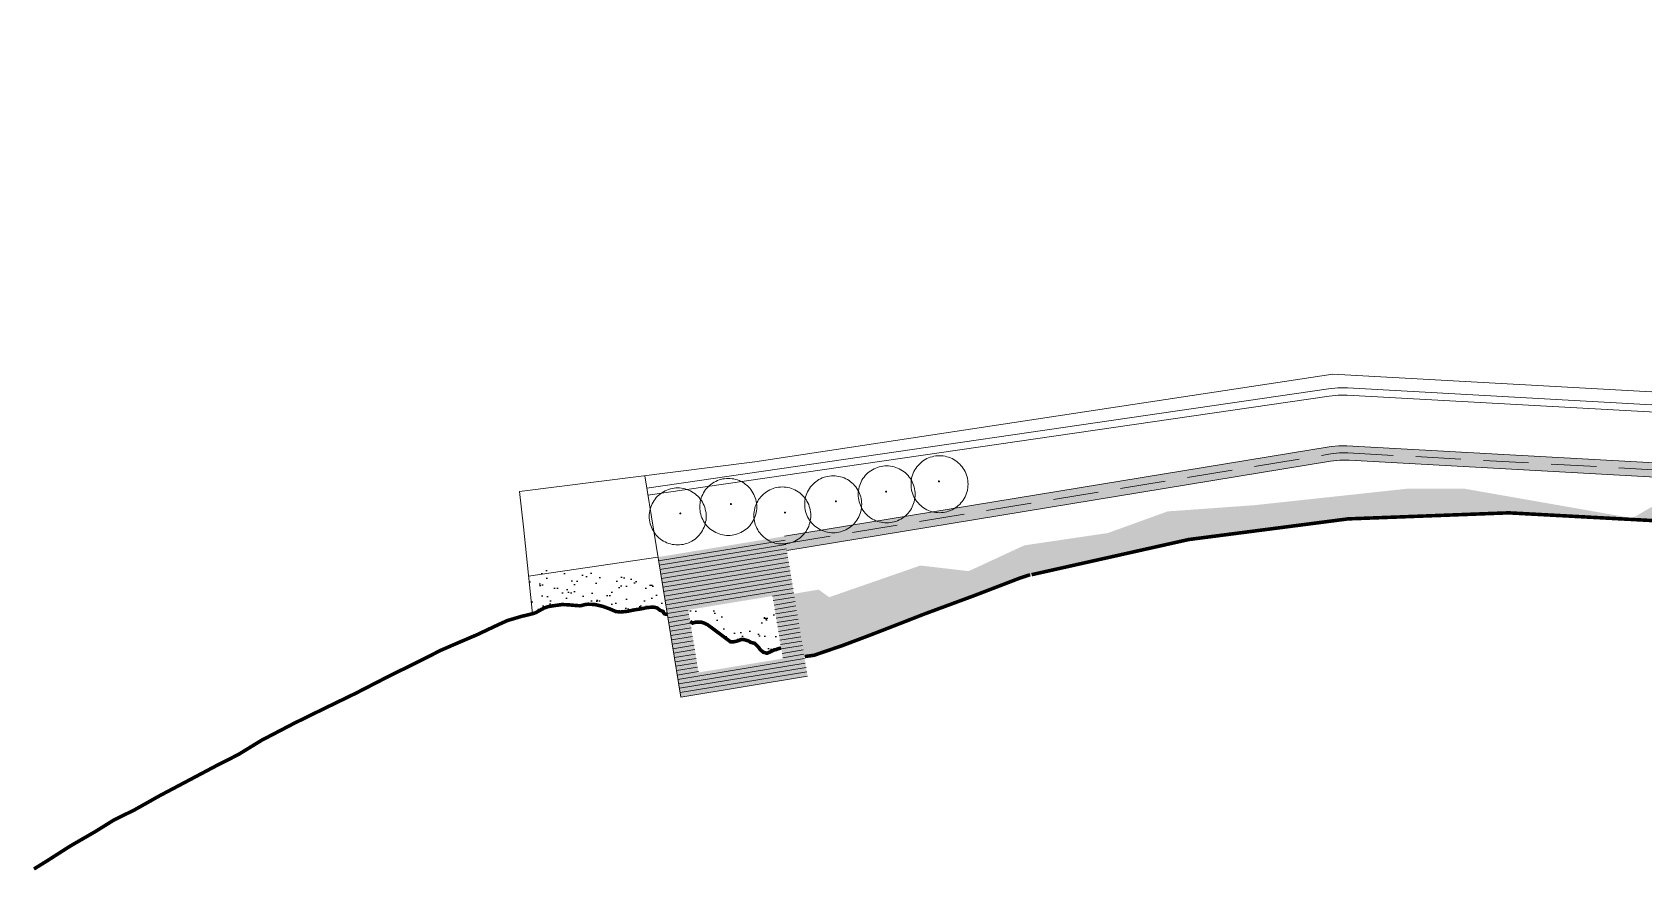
# Model space of a CAD drawing. Header units: inches. Extents: x 501854 to 503583, y 4345579 to 4347155.
# Drawn here: x 501854.1 to 502080.3, y 4346360.5 to 4346478.2 of the extents above; entities that cross this region are included whole.
import ezdxf

# ---------------------------------------------------------------- set-up
doc = ezdxf.new("R2010")
doc.units = ezdxf.units.IN
doc.header["$MEASUREMENT"] = 0
doc.linetypes.add('HIDDEN', pattern=[9.525, 6.35, -3.175])
for name, color, linetype, lineweight in [('cp_alberi_linea', 252, 'Continuous', 9), ('cp_canne_tratteggio', 16, 'Continuous', 0), ('cp_limite laguna_linea', 124, 'Continuous', 13), ('cp_piattaforme_tratteggio', 16, 'Continuous', 0), ('cp_profilo passerella_linea', 14, 'Continuous', 13), ('cp_recinzioni leggere_linea', 132, 'Continuous', 9), ('cp_retino nav', 124, 'Continuous', 13), ('cp_simboli_linea', 21, 'Continuous', 5), ('cp_vegetazione_linee', 34, 'Continuous', 5)]:
    doc.layers.add(name, color=color, linetype=linetype, lineweight=lineweight)
doc.layers.add('cp_retino_passerella', color=12, linetype='Continuous')
pattern_1 = [(64.2604, (502743.642, 4346446.89), (-1.385729, 2.538138), [0, -2.28, 0, -2.55, 0, -2.4375]), (34.2604, (502743.642, 4346446.89), (0.464291, 4.97512), [0, -1.23, 0, -2.055, 0, -0.7875]), (354.2604, (502741.9946, 4346446.0592), (4.167091, 2.1108425), [0, -0.75, 0, -2.7, 0, -3.525]), (344.2604, (502741.9946, 4346446.059), (3.433469, 3.205822), [0, -0.375, 0, -1.77, 0, -2.025])]

msp = doc.modelspace()

# ---------------------------------------------------------------- hatches: boundary and pattern name
at = {"layer": 'cp_canne_tratteggio', "lineweight": 25}
h = msp.add_hatch(dxfattribs=at)
h.set_pattern_fill('AR-SAND', color=256, scale=1.5, angle=25)
h.set_pattern_definition(pattern_1)
h.paths.add_polyline_path([(501986.28, 4346399.1), (501992.93, 4346401.66, -0.087858), (502078.71, 4346410), (502055.18, 4346414.13), (502047.07, 4346414.13), (502025.65, 4346411.82), (502013.49, 4346410.95), (502005.1, 4346407.91), (501993.38, 4346406.18), (501985.56, 4346402.56), (501978.79, 4346403.35), (501975.8, 4346402.31), (501965.99, 4346398.9), (501964.51, 4346399.97), (501961.04, 4346399.38), (501962.48, 4346390.56), (501963.84, 4346390.74), (501967.87, 4346392.12), (501971.25, 4346393.39), (501974.53, 4346394.66), (501979.4, 4346396.56)])
h.paths.add_polyline_path([(502122.32, 4346406.6), (502113.82, 4346407.33), (502102.83, 4346410.69), (502094.78, 4346410.25), (502093.48, 4346408.39, -0.035951), (502128.19, 4346400.98, 0.258775), (502196.16, 4346400.78, -0.063887), (502290.86, 4346433.9), (502290.86, 4346435.08), (502280.76, 4346435.57), (502257.54, 4346429.25), (502239.7, 4346421.9), (502222.61, 4346417.47), (502208.55, 4346409.05), (502193.63, 4346406.07), (502190.35, 4346403.68), (502187.36, 4346401), (502176.02, 4346397.13), (502167.37, 4346396.68), (502159.46, 4346394.89), (502138.87, 4346399.28), (502134.92, 4346402.79)])
h.paths.add_polyline_path([(502082.18, 4346412.01), (502078.71, 4346410, -0.015034), (502093.48, 4346408.39)])
h.paths.add_polyline_path([(502353.44, 4346437.8), (502354.24, 4346437.9), (502354.96, 4346438.07), (502355.55, 4346438.3), (502356.56, 4346438.72), (502358.09, 4346439.32), (502361.45, 4346440.82), (502363.48, 4346441.01), (502364.46, 4346441.12), (502365.37, 4346441.35), (502367.42, 4346442.09), (502371.1, 4346442.11), (502371.63, 4346442.18), (502372.49, 4346442.44), (502374.3, 4346443.29), (502376.26, 4346443.76), (502378.31, 4346444.09), (502380.58, 4346444.45), (502380.67, 4346444.47), (502380.76, 4346444.5), (502383.67, 4346445.52), (502386.4, 4346446.7), (502394.49, 4346449.87), (502399.1, 4346451.62), (502406.16, 4346454.08), (502409.81, 4346455.27), (502413.54, 4346456.46), (502419.21, 4346458.22), (502423.49, 4346459.32), (502428.52, 4346459.42), (502430.84, 4346458.9), (502430.91, 4346458.89), (502430.99, 4346458.88), (502431.07, 4346458.88), (502431.15, 4346458.88), (502433.06, 4346459.07), (502434.57, 4346459.23), (502436.71, 4346459.15), (502440.61, 4346458.85), (502442.91, 4346458.28), (502445.46, 4346456.33), (502446.31, 4346455.58), (502447.98, 4346454.32), (502448.7, 4346453.85), (502450.59, 4346452.86), (502452.56, 4346450.76), (502453.24, 4346450.47), (502454.62, 4346450.31), (502456.63, 4346450.58), (502458.76, 4346451.03), (502461.39, 4346450.9), (502463.78, 4346450.82), (502465.98, 4346450.82), (502468.14, 4346450.74), (502472.74, 4346450.98), (502476.48, 4346451.05), (502480.67, 4346450.87), (502484.12, 4346450.11), (502484.59, 4346449.6), (502485.88, 4346449.21), (502487.58, 4346449.21), (502487.95, 4346450.25), (502482.42, 4346452.23), (502477.96, 4346453.84), (502471.71, 4346453.78), (502467.87, 4346453.9), (502462.23, 4346454.08), (502449.3, 4346457.71), (502448.04, 4346460.08), (502444.59, 4346462.58), (502438.48, 4346461.96), (502425.33, 4346461.64), (502408.57, 4346456.48), (502391.65, 4346451.16), (502384.45, 4346450.38), (502375.52, 4346446.94), (502356.38, 4346443.5), (502353.16, 4346441.46), (502348.98, 4346439.32), (502335.75, 4346437.86), (502321.54, 4346434.46), (502311.99, 4346435.12), (502308.87, 4346435.11), (502308.87, 4346433.46), (502311.87, 4346433.28), (502313.11, 4346433.17), (502317.26, 4346432.96), (502320.02, 4346432.81), (502320.09, 4346432.81), (502320.17, 4346432.81), (502320.18, 4346432.81), (502323.4, 4346433.77), (502326.92, 4346434.23), (502330.28, 4346434.16), (502330.79, 4346434.22), (502333.19, 4346434.96), (502334.98, 4346434.82), (502336.09, 4346434.85), (502337.68, 4346434.85), (502339.82, 4346435.01), (502342.6, 4346435.62), (502344.93, 4346435.85), (502347.96, 4346436.56), (502349.73, 4346437.28), (502351.93, 4346437.69)])
h.paths.add_polyline_path([(502768.19, 4346429.64), (502763.49, 4346428.05), (502757.44, 4346427.84), (502754.98, 4346427.75), (502747.2, 4346428.99), (502747.24, 4346427.58), (502750.56, 4346426.5), (502752.87, 4346426.18), (502755.64, 4346426.1), (502757.71, 4346426.26), (502759.61, 4346426.58), (502761.91, 4346426.98), (502764.06, 4346426.98), (502766.36, 4346427.06), (502768.26, 4346427.33)])
h = msp.add_hatch(dxfattribs=at)
h.set_pattern_fill('AR-SAND', color=256, scale=1.5, angle=25)
h.set_pattern_definition(pattern_1)
h.paths.add_polyline_path([(501931.29, 4346402.76), (501923.72, 4346402.68), (501924.33, 4346396.58), (501924.57, 4346396.64), (501924.87, 4346396.77), (501926.29, 4346397.56), (501928.69, 4346397.89), (501930.37, 4346397.74), (501931.01, 4346397.7), (501931.26, 4346397.74), (501932.37, 4346398.04), (501934.53, 4346397.54), (501936.04, 4346396.89), (501936.7, 4346396.82), (501937.69, 4346396.92), (501939.99, 4346397.41), (501943.07, 4346397.65), (501942.53, 4346400.98)])
h = msp.add_hatch(dxfattribs=at)
h.set_pattern_fill('AR-SAND', color=256, scale=1.5, angle=25)
h.set_pattern_definition(pattern_1)
h.paths.add_polyline_path([(501946.48, 4346395.4), (501946.62, 4346395.4), (501946.47, 4346395.5)], flags=16)
h.paths.add_polyline_path([(501949.2, 4346397.61), (501946.2, 4346397.12), (501946.52, 4346395.18), (501947.28, 4346395.4), (501948.01, 4346395.4), (501948.41, 4346395.27), (501948.9, 4346395.05), (501952.36, 4346392.47), (501953.46, 4346392.89), (501955.55, 4346392.42), (501956.01, 4346391.96), (501956.77, 4346390.82), (501957.48, 4346391.12), (501958.86, 4346391.68), (501959.24, 4346391.76), (501958.42, 4346396.78), (501953.05, 4346395.9)])
at = {"layer": 'cp_piattaforme_tratteggio'}
h = msp.add_hatch(dxfattribs=at)
h.set_pattern_fill('ANSI31', color=256, scale=5, angle=-225)
h.set_pattern_definition([(189.3322, (501945.1724, 4346384.8836), (0.10135, -0.616728), [])])
h.paths.add_polyline_path([(501959.71, 4346407.45), (501941.94, 4346404.53), (501945.09, 4346385.38), (501945.17, 4346384.88), (501962.94, 4346387.8)])
h.paths.add_polyline_path([(501958.04, 4346399.07), (501959.49, 4346390.28), (501947.65, 4346388.33), (501946.2, 4346397.12)], flags=16)
at = {"layer": 'cp_retino nav'}
h = msp.add_hatch(color=256, dxfattribs=at)
h.dxf.hatch_style = 1
h.paths.add_polyline_path([(501959.71, 4346407.45), (501941.96, 4346404.53), (501945.17, 4346384.88), (501962.94, 4346387.8)])
h.paths.add_polyline_path([(501958.04, 4346399.07), (501959.49, 4346390.28), (501947.65, 4346388.33), (501946.2, 4346397.12)], flags=16)
h.paths.add_polyline_path([(501952.16, 4346392.62), (501952.51, 4346392.62), (501953.1, 4346392.75), (501953.81, 4346393.02), (501954.69, 4346392.75), (501954.96, 4346392.56), (501955.73, 4346392.38), (501956.28, 4346391.56), (501956.74, 4346391.17), (501957.27, 4346391.03), (501957.73, 4346391.23), (501958.43, 4346391.58), (501958.86, 4346391.68), (501958.52, 4346391.54), (501958.3, 4346391.51), (501958.26, 4346391.5), (501957.32, 4346391.02), (501956.5, 4346391.23), (501956.01, 4346391.96), (501955.55, 4346392.42), (501954.96, 4346392.56), (501954.69, 4346392.75), (501954.03, 4346392.95), (501953.63, 4346392.95), (501952.75, 4346392.62), (501952.16, 4346392.62), (501948.9, 4346395.05), (501948.41, 4346395.27), (501947.67, 4346395.51), (501947.28, 4346395.4), (501948.11, 4346395.4), (501948.9, 4346395.05)], flags=0)
at = {"layer": 'cp_retino_passerella'}
h = msp.add_hatch(color=256, dxfattribs=at)
h.dxf.hatch_style = 1
h.paths.add_polyline_path([(502164.7, 4346399.4), (502165.22, 4346399.44), (502165.74, 4346399.49), (502166.26, 4346399.54), (502166.79, 4346399.6), (502167.31, 4346399.67), (502167.83, 4346399.74), (502168.35, 4346399.82), (502168.86, 4346399.91), (502169.38, 4346400), (502169.9, 4346400.1), (502170.41, 4346400.21), (502170.92, 4346400.32), (502171.43, 4346400.44), (502171.94, 4346400.57), (502172.45, 4346400.71), (502172.96, 4346400.85), (502173.46, 4346400.99), (502173.96, 4346401.15), (502174.46, 4346401.31), (502174.96, 4346401.48), (502175.46, 4346401.65), (502270.88, 4346435.81), (502271.4, 4346435.96), (502271.94, 4346436.06), (502272.48, 4346436.13), (502273.02, 4346436.15), (502290.86, 4346436.15), (502290.86, 4346438.15), (502273.02, 4346438.15), (502272.31, 4346438.12), (502271.61, 4346438.04), (502270.91, 4346437.9), (502270.23, 4346437.7), (502188.25, 4346408.35), (502187.62, 4346408.16), (502187, 4346407.97), (502186.37, 4346407.78), (502185.74, 4346407.6), (502185.11, 4346407.42), (502184.48, 4346407.25), (502183.85, 4346407.08), (502183.22, 4346406.92), (502182.58, 4346406.76), (502181.95, 4346406.6), (502181.31, 4346406.45), (502180.67, 4346406.31), (502180.04, 4346406.17), (502179.4, 4346406.03), (502178.76, 4346405.9), (502178.11, 4346405.78), (502177.47, 4346405.65), (502176.83, 4346405.54), (502176.18, 4346405.42), (502175.54, 4346405.32), (502174.89, 4346405.21), (502174.25, 4346405.12), (502173.6, 4346405.02), (502172.95, 4346404.93), (502172.3, 4346404.85), (502171.65, 4346404.77), (502171, 4346404.7), (502170.35, 4346404.63), (502169.7, 4346404.56), (502169.05, 4346404.5), (502168.4, 4346404.45), (502167.75, 4346404.4), (502167.1, 4346404.35), (502166.44, 4346404.31), (502165.79, 4346404.27), (502165.14, 4346404.24), (502164.48, 4346404.21), (502163.83, 4346404.19), (502163.18, 4346404.17), (502162.52, 4346404.16), (502161.87, 4346404.15), (502161.21, 4346404.15), (502160.56, 4346404.15), (502159.91, 4346404.16), (502159.25, 4346404.17), (502158.6, 4346404.19), (502157.94, 4346404.21), (502157.29, 4346404.23), (502156.64, 4346404.26), (502155.98, 4346404.3), (502155.33, 4346404.34), (502154.68, 4346404.38), (502154.03, 4346404.43), (502153.38, 4346404.49), (502152.72, 4346404.55), (502152.07, 4346404.61), (502151.42, 4346404.68), (502150.77, 4346404.75), (502150.12, 4346404.83), (502149.48, 4346404.91), (502148.83, 4346405), (502148.18, 4346405.09), (502147.53, 4346405.19), (502146.89, 4346405.29), (502146.24, 4346405.4), (502145.6, 4346405.51), (502144.95, 4346405.62), (502144.31, 4346405.74), (502143.67, 4346405.87), (502143.03, 4346406), (502142.39, 4346406.13), (502141.75, 4346406.27), (502141.11, 4346406.42), (502140.47, 4346406.56), (502139.84, 4346406.72), (502139.2, 4346406.87), (502138.57, 4346407.04), (502137.94, 4346407.2), (502137.31, 4346407.38), (502136.68, 4346407.55), (502111.56, 4346415.67), (502110.73, 4346415.93), (502109.89, 4346416.13), (502109.04, 4346416.27), (502108.17, 4346416.35), (502107.31, 4346416.38), (502038.62, 4346420.18), (502037.53, 4346420.18), (502036.45, 4346420.07), (501959.71, 4346407.45), (501960.03, 4346405.48), (502036.34, 4346418.02), (502037.64, 4346418.16), (502038.95, 4346418.16), (502107.26, 4346414.37), (502108.01, 4346414.36), (502108.75, 4346414.29), (502109.49, 4346414.17), (502110.21, 4346414), (502110.92, 4346413.78), (502149.67, 4346401.25), (502150.17, 4346401.09), (502150.67, 4346400.94), (502151.18, 4346400.79), (502151.69, 4346400.66), (502152.19, 4346400.52), (502152.7, 4346400.4), (502153.22, 4346400.28), (502153.73, 4346400.17), (502154.24, 4346400.06), (502154.76, 4346399.97), (502155.28, 4346399.87), (502155.8, 4346399.79), (502156.31, 4346399.71), (502156.83, 4346399.64), (502157.36, 4346399.58), (502157.88, 4346399.52), (502158.4, 4346399.47), (502158.92, 4346399.43), (502159.45, 4346399.39), (502159.97, 4346399.36), (502160.5, 4346399.34), (502161.02, 4346399.32), (502161.55, 4346399.31), (502162.07, 4346399.31), (502162.6, 4346399.32), (502163.12, 4346399.33), (502163.65, 4346399.35), (502164.17, 4346399.37)])

# ---------------------------------------------------------------- linework, layer by layer
at = {"layer": 'cp_alberi_linea'}
for points in [[(501985.47, 4346414.77), (501985.46, 4346415.03), (501985.43, 4346415.29), (501985.39, 4346415.55), (501985.33, 4346415.81), (501985.25, 4346416.06), (501985.16, 4346416.3), (501985.05, 4346416.54), (501984.93, 4346416.77), (501984.79, 4346416.99), (501984.64, 4346417.21), (501984.47, 4346417.41), (501984.3, 4346417.6), (501984.1, 4346417.78), (501983.9, 4346417.94), (501983.69, 4346418.1), (501983.47, 4346418.24), (501983.24, 4346418.36), (501983, 4346418.47), (501982.75, 4346418.56), (501982.5, 4346418.63), (501982.25, 4346418.69), (501981.99, 4346418.74), (501981.73, 4346418.76), (501981.47, 4346418.77), (501981.21, 4346418.76), (501980.94, 4346418.74), (501980.69, 4346418.69), (501980.43, 4346418.63), (501980.18, 4346418.56), (501979.94, 4346418.47), (501979.7, 4346418.36), (501979.47, 4346418.24), (501979.24, 4346418.1), (501979.03, 4346417.94), (501978.83, 4346417.78), (501978.64, 4346417.6), (501978.46, 4346417.41), (501978.29, 4346417.21), (501978.14, 4346416.99), (501978, 4346416.77), (501977.88, 4346416.54), (501977.77, 4346416.3), (501977.68, 4346416.06), (501977.6, 4346415.81), (501977.54, 4346415.55), (501977.5, 4346415.29), (501977.48, 4346415.03), (501977.47, 4346414.77), (501977.48, 4346414.51), (501977.5, 4346414.25), (501977.54, 4346413.99), (501977.6, 4346413.74), (501977.68, 4346413.49), (501977.77, 4346413.24), (501977.88, 4346413), (501978, 4346412.77), (501978.14, 4346412.55), (501978.29, 4346412.34), (501978.46, 4346412.13), (501978.64, 4346411.94), (501978.83, 4346411.76), (501979.03, 4346411.6), (501979.24, 4346411.45), (501979.47, 4346411.31), (501979.7, 4346411.18), (501979.94, 4346411.08), (501980.18, 4346410.98), (501980.43, 4346410.91), (501980.69, 4346410.85), (501980.94, 4346410.81), (501981.21, 4346410.78), (501981.47, 4346410.77), (501981.73, 4346410.78), (501981.99, 4346410.81), (501982.25, 4346410.85), (501982.5, 4346410.91), (501982.75, 4346410.98), (501983, 4346411.08), (501983.24, 4346411.18), (501983.47, 4346411.31), (501983.69, 4346411.45), (501983.9, 4346411.6), (501984.1, 4346411.76), (501984.3, 4346411.94), (501984.47, 4346412.13), (501984.64, 4346412.34), (501984.79, 4346412.55), (501984.93, 4346412.77), (501985.05, 4346413), (501985.16, 4346413.24), (501985.25, 4346413.49), (501985.33, 4346413.74), (501985.39, 4346413.99), (501985.43, 4346414.25), (501985.46, 4346414.51)], [(501970.55, 4346411.95), (501970.54, 4346412.21), (501970.51, 4346412.47), (501970.47, 4346412.73), (501970.41, 4346412.99), (501970.34, 4346413.24), (501970.24, 4346413.48), (501970.13, 4346413.72), (501970.01, 4346413.95), (501969.87, 4346414.17), (501969.72, 4346414.39), (501969.55, 4346414.59), (501969.38, 4346414.78), (501969.18, 4346414.96), (501968.98, 4346415.12), (501968.77, 4346415.28), (501968.55, 4346415.41), (501968.32, 4346415.54), (501968.08, 4346415.65), (501967.83, 4346415.74), (501967.58, 4346415.81), (501967.33, 4346415.87), (501967.07, 4346415.92), (501966.81, 4346415.94), (501966.55, 4346415.95), (501966.29, 4346415.94), (501966.03, 4346415.92), (501965.77, 4346415.87), (501965.51, 4346415.81), (501965.26, 4346415.74), (501965.02, 4346415.65), (501964.78, 4346415.54), (501964.55, 4346415.41), (501964.33, 4346415.28), (501964.11, 4346415.12), (501963.91, 4346414.96), (501963.72, 4346414.78), (501963.54, 4346414.59), (501963.37, 4346414.39), (501963.22, 4346414.17), (501963.08, 4346413.95), (501962.96, 4346413.72), (501962.85, 4346413.48), (501962.76, 4346413.24), (501962.68, 4346412.99), (501962.62, 4346412.73), (501962.58, 4346412.47), (501962.56, 4346412.21), (501962.55, 4346411.95), (501962.56, 4346411.69), (501962.58, 4346411.43), (501962.62, 4346411.17), (501962.68, 4346410.92), (501962.76, 4346410.67), (501962.85, 4346410.42), (501962.96, 4346410.18), (501963.08, 4346409.95), (501963.22, 4346409.73), (501963.37, 4346409.52), (501963.54, 4346409.31), (501963.72, 4346409.12), (501963.91, 4346408.94), (501964.11, 4346408.78), (501964.33, 4346408.62), (501964.55, 4346408.49), (501964.78, 4346408.36), (501965.02, 4346408.26), (501965.26, 4346408.16), (501965.51, 4346408.09), (501965.77, 4346408.03), (501966.03, 4346407.99), (501966.29, 4346407.96), (501966.55, 4346407.95), (501966.81, 4346407.96), (501967.07, 4346407.99), (501967.33, 4346408.03), (501967.58, 4346408.09), (501967.83, 4346408.16), (501968.08, 4346408.26), (501968.32, 4346408.36), (501968.55, 4346408.49), (501968.77, 4346408.62), (501968.98, 4346408.78), (501969.18, 4346408.94), (501969.38, 4346409.12), (501969.55, 4346409.31), (501969.72, 4346409.52), (501969.87, 4346409.73), (501970.01, 4346409.95), (501970.13, 4346410.18), (501970.24, 4346410.42), (501970.34, 4346410.67), (501970.41, 4346410.92), (501970.47, 4346411.17), (501970.51, 4346411.43), (501970.54, 4346411.69)], [(501978.05, 4346413.34), (501978.05, 4346413.6), (501978.02, 4346413.86), (501977.98, 4346414.12), (501977.92, 4346414.38), (501977.84, 4346414.63), (501977.75, 4346414.87), (501977.64, 4346415.11), (501977.52, 4346415.34), (501977.38, 4346415.56), (501977.23, 4346415.78), (501977.06, 4346415.98), (501976.88, 4346416.17), (501976.69, 4346416.35), (501976.49, 4346416.51), (501976.28, 4346416.67), (501976.05, 4346416.8), (501975.82, 4346416.93), (501975.59, 4346417.04), (501975.34, 4346417.13), (501975.09, 4346417.2), (501974.84, 4346417.26), (501974.58, 4346417.31), (501974.32, 4346417.33), (501974.05, 4346417.34), (501973.79, 4346417.33), (501973.53, 4346417.31), (501973.27, 4346417.26), (501973.02, 4346417.2), (501972.77, 4346417.13), (501972.52, 4346417.04), (501972.29, 4346416.93), (501972.05, 4346416.8), (501971.83, 4346416.67), (501971.62, 4346416.51), (501971.42, 4346416.35), (501971.23, 4346416.17), (501971.05, 4346415.98), (501970.88, 4346415.78), (501970.73, 4346415.56), (501970.59, 4346415.34), (501970.47, 4346415.11), (501970.36, 4346414.87), (501970.27, 4346414.63), (501970.19, 4346414.38), (501970.13, 4346414.12), (501970.09, 4346413.86), (501970.06, 4346413.6), (501970.05, 4346413.34), (501970.06, 4346413.08), (501970.09, 4346412.82), (501970.13, 4346412.56), (501970.19, 4346412.31), (501970.27, 4346412.05), (501970.36, 4346411.81), (501970.47, 4346411.57), (501970.59, 4346411.34), (501970.73, 4346411.12), (501970.88, 4346410.91), (501971.05, 4346410.7), (501971.23, 4346410.51), (501971.42, 4346410.33), (501971.62, 4346410.17), (501971.83, 4346410.01), (501972.05, 4346409.88), (501972.29, 4346409.75), (501972.52, 4346409.64), (501972.77, 4346409.55), (501973.02, 4346409.48), (501973.27, 4346409.42), (501973.53, 4346409.37), (501973.79, 4346409.35), (501974.05, 4346409.34), (501974.32, 4346409.35), (501974.58, 4346409.37), (501974.84, 4346409.42), (501975.09, 4346409.48), (501975.34, 4346409.55), (501975.59, 4346409.64), (501975.82, 4346409.75), (501976.05, 4346409.88), (501976.28, 4346410.01), (501976.49, 4346410.17), (501976.69, 4346410.33), (501976.88, 4346410.51), (501977.06, 4346410.7), (501977.23, 4346410.91), (501977.38, 4346411.12), (501977.52, 4346411.34), (501977.64, 4346411.57), (501977.75, 4346411.81), (501977.84, 4346412.05), (501977.92, 4346412.31), (501977.98, 4346412.56), (501978.02, 4346412.82), (501978.05, 4346413.08)], [(501948.73, 4346410.25), (501948.72, 4346410.51), (501948.7, 4346410.77), (501948.65, 4346411.03), (501948.6, 4346411.28), (501948.52, 4346411.53), (501948.43, 4346411.78), (501948.32, 4346412.02), (501948.2, 4346412.25), (501948.06, 4346412.47), (501947.9, 4346412.68), (501947.74, 4346412.88), (501947.56, 4346413.07), (501947.37, 4346413.25), (501947.17, 4346413.42), (501946.95, 4346413.57), (501946.73, 4346413.71), (501946.5, 4346413.83), (501946.26, 4346413.94), (501946.02, 4346414.03), (501945.77, 4346414.11), (501945.51, 4346414.17), (501945.25, 4346414.21), (501944.99, 4346414.24), (501944.73, 4346414.25), (501944.47, 4346414.24), (501944.21, 4346414.21), (501943.95, 4346414.17), (501943.7, 4346414.11), (501943.45, 4346414.03), (501943.2, 4346413.94), (501942.96, 4346413.83), (501942.73, 4346413.71), (501942.51, 4346413.57), (501942.3, 4346413.42), (501942.09, 4346413.25), (501941.9, 4346413.07), (501941.72, 4346412.88), (501941.56, 4346412.68), (501941.41, 4346412.47), (501941.27, 4346412.25), (501941.14, 4346412.02), (501941.04, 4346411.78), (501940.94, 4346411.53), (501940.87, 4346411.28), (501940.81, 4346411.03), (501940.77, 4346410.77), (501940.74, 4346410.51), (501940.73, 4346410.25), (501940.74, 4346409.98), (501940.77, 4346409.72), (501940.81, 4346409.47), (501940.87, 4346409.21), (501940.94, 4346408.96), (501941.04, 4346408.72), (501941.14, 4346408.48), (501941.27, 4346408.25), (501941.41, 4346408.02), (501941.56, 4346407.81), (501941.72, 4346407.61), (501941.9, 4346407.42), (501942.09, 4346407.24), (501942.3, 4346407.07), (501942.51, 4346406.92), (501942.73, 4346406.78), (501942.96, 4346406.66), (501943.2, 4346406.55), (501943.45, 4346406.46), (501943.7, 4346406.38), (501943.95, 4346406.32), (501944.21, 4346406.28), (501944.47, 4346406.25), (501944.73, 4346406.25), (501944.99, 4346406.25), (501945.25, 4346406.28), (501945.51, 4346406.32), (501945.77, 4346406.38), (501946.02, 4346406.46), (501946.26, 4346406.55), (501946.5, 4346406.66), (501946.73, 4346406.78), (501946.95, 4346406.92), (501947.17, 4346407.07), (501947.37, 4346407.24), (501947.56, 4346407.42), (501947.74, 4346407.61), (501947.9, 4346407.81), (501948.06, 4346408.02), (501948.2, 4346408.25), (501948.32, 4346408.48), (501948.43, 4346408.72), (501948.52, 4346408.96), (501948.6, 4346409.21), (501948.65, 4346409.47), (501948.7, 4346409.72), (501948.72, 4346409.98)], [(501955.83, 4346411.57), (501955.82, 4346411.83), (501955.79, 4346412.1), (501955.75, 4346412.35), (501955.69, 4346412.61), (501955.61, 4346412.86), (501955.52, 4346413.1), (501955.41, 4346413.34), (501955.29, 4346413.57), (501955.15, 4346413.8), (501955, 4346414.01), (501954.83, 4346414.21), (501954.65, 4346414.4), (501954.46, 4346414.58), (501954.26, 4346414.75), (501954.05, 4346414.9), (501953.83, 4346415.04), (501953.59, 4346415.16), (501953.36, 4346415.27), (501953.11, 4346415.36), (501952.86, 4346415.44), (501952.61, 4346415.5), (501952.35, 4346415.54), (501952.09, 4346415.56), (501951.83, 4346415.57), (501951.56, 4346415.56), (501951.3, 4346415.54), (501951.05, 4346415.5), (501950.79, 4346415.44), (501950.54, 4346415.36), (501950.29, 4346415.27), (501950.06, 4346415.16), (501949.83, 4346415.04), (501949.6, 4346414.9), (501949.39, 4346414.75), (501949.19, 4346414.58), (501949, 4346414.4), (501948.82, 4346414.21), (501948.65, 4346414.01), (501948.5, 4346413.8), (501948.36, 4346413.57), (501948.24, 4346413.34), (501948.13, 4346413.1), (501948.04, 4346412.86), (501947.96, 4346412.61), (501947.9, 4346412.35), (501947.86, 4346412.1), (501947.83, 4346411.83), (501947.83, 4346411.57), (501947.83, 4346411.31), (501947.86, 4346411.05), (501947.9, 4346410.79), (501947.96, 4346410.54), (501948.04, 4346410.29), (501948.13, 4346410.04), (501948.24, 4346409.8), (501948.36, 4346409.57), (501948.5, 4346409.35), (501948.65, 4346409.14), (501948.82, 4346408.94), (501949, 4346408.74), (501949.19, 4346408.57), (501949.39, 4346408.4), (501949.6, 4346408.25), (501949.83, 4346408.11), (501950.06, 4346407.99), (501950.29, 4346407.88), (501950.54, 4346407.79), (501950.79, 4346407.71), (501951.05, 4346407.65), (501951.3, 4346407.61), (501951.56, 4346407.58), (501951.83, 4346407.57), (501952.09, 4346407.58), (501952.35, 4346407.61), (501952.61, 4346407.65), (501952.86, 4346407.71), (501953.11, 4346407.79), (501953.36, 4346407.88), (501953.59, 4346407.99), (501953.83, 4346408.11), (501954.05, 4346408.25), (501954.26, 4346408.4), (501954.46, 4346408.57), (501954.65, 4346408.74), (501954.83, 4346408.94), (501955, 4346409.14), (501955.15, 4346409.35), (501955.29, 4346409.57), (501955.41, 4346409.8), (501955.52, 4346410.04), (501955.61, 4346410.29), (501955.69, 4346410.54), (501955.75, 4346410.79), (501955.79, 4346411.05), (501955.82, 4346411.31)], [(501963.41, 4346410.38), (501963.4, 4346410.64), (501963.38, 4346410.9), (501963.33, 4346411.16), (501963.27, 4346411.41), (501963.2, 4346411.66), (501963.11, 4346411.91), (501963, 4346412.15), (501962.87, 4346412.38), (501962.74, 4346412.6), (501962.58, 4346412.81), (501962.42, 4346413.01), (501962.24, 4346413.2), (501962.05, 4346413.38), (501961.85, 4346413.55), (501961.63, 4346413.7), (501961.41, 4346413.84), (501961.18, 4346413.96), (501960.94, 4346414.07), (501960.7, 4346414.16), (501960.45, 4346414.24), (501960.19, 4346414.3), (501959.93, 4346414.34), (501959.67, 4346414.37), (501959.41, 4346414.38), (501959.15, 4346414.37), (501958.89, 4346414.34), (501958.63, 4346414.3), (501958.38, 4346414.24), (501958.13, 4346414.16), (501957.88, 4346414.07), (501957.64, 4346413.96), (501957.41, 4346413.84), (501957.19, 4346413.7), (501956.98, 4346413.55), (501956.77, 4346413.38), (501956.58, 4346413.2), (501956.4, 4346413.01), (501956.24, 4346412.81), (501956.08, 4346412.6), (501955.95, 4346412.38), (501955.82, 4346412.15), (501955.72, 4346411.91), (501955.62, 4346411.66), (501955.55, 4346411.41), (501955.49, 4346411.16), (501955.45, 4346410.9), (501955.42, 4346410.64), (501955.41, 4346410.38), (501955.42, 4346410.11), (501955.45, 4346409.85), (501955.49, 4346409.6), (501955.55, 4346409.34), (501955.62, 4346409.09), (501955.72, 4346408.85), (501955.82, 4346408.61), (501955.95, 4346408.38), (501956.08, 4346408.15), (501956.24, 4346407.94), (501956.4, 4346407.74), (501956.58, 4346407.55), (501956.77, 4346407.37), (501956.98, 4346407.2), (501957.19, 4346407.05), (501957.41, 4346406.91), (501957.64, 4346406.79), (501957.88, 4346406.68), (501958.13, 4346406.59), (501958.38, 4346406.51), (501958.63, 4346406.45), (501958.89, 4346406.41), (501959.15, 4346406.38), (501959.41, 4346406.38), (501959.67, 4346406.38), (501959.93, 4346406.41), (501960.19, 4346406.45), (501960.45, 4346406.51), (501960.7, 4346406.59), (501960.94, 4346406.68), (501961.18, 4346406.79), (501961.41, 4346406.91), (501961.63, 4346407.05), (501961.85, 4346407.2), (501962.05, 4346407.37), (501962.24, 4346407.55), (501962.42, 4346407.74), (501962.58, 4346407.94), (501962.74, 4346408.15), (501962.87, 4346408.38), (501963, 4346408.61), (501963.11, 4346408.85), (501963.2, 4346409.09), (501963.27, 4346409.34), (501963.33, 4346409.6), (501963.38, 4346409.85), (501963.4, 4346410.11)], [(501974.05, 4346413.72), (501974.05, 4346413.73), (501974.05, 4346413.73), (501974.05, 4346413.74), (501974.04, 4346413.74), (501974.04, 4346413.74), (501974.04, 4346413.75), (501974.04, 4346413.75), (501974.04, 4346413.76), (501974.04, 4346413.76), (501974.03, 4346413.77), (501974.03, 4346413.77), (501974.03, 4346413.77), (501974.02, 4346413.78), (501974.02, 4346413.78), (501974.02, 4346413.78), (501974.01, 4346413.78), (501974.01, 4346413.79), (501974, 4346413.79), (501974, 4346413.79), (501974, 4346413.79), (501973.99, 4346413.79), (501973.99, 4346413.79), (501973.98, 4346413.79), (501973.98, 4346413.79), (501973.97, 4346413.79), (501973.97, 4346413.79), (501973.96, 4346413.79), (501973.96, 4346413.79), (501973.95, 4346413.79), (501973.95, 4346413.79), (501973.95, 4346413.79), (501973.94, 4346413.78), (501973.94, 4346413.78), (501973.93, 4346413.78), (501973.93, 4346413.78), (501973.93, 4346413.77), (501973.92, 4346413.77), (501973.92, 4346413.77), (501973.92, 4346413.76), (501973.92, 4346413.76), (501973.91, 4346413.75), (501973.91, 4346413.75), (501973.91, 4346413.74), (501973.91, 4346413.74), (501973.91, 4346413.74), (501973.91, 4346413.73), (501973.91, 4346413.73), (501973.91, 4346413.72), (501973.91, 4346413.72), (501973.91, 4346413.71), (501973.91, 4346413.71), (501973.91, 4346413.7), (501973.91, 4346413.7), (501973.91, 4346413.7), (501973.91, 4346413.69), (501973.92, 4346413.69), (501973.92, 4346413.68), (501973.92, 4346413.68), (501973.92, 4346413.68), (501973.93, 4346413.67), (501973.93, 4346413.67), (501973.93, 4346413.67), (501973.94, 4346413.66), (501973.94, 4346413.66), (501973.95, 4346413.66), (501973.95, 4346413.66), (501973.95, 4346413.66), (501973.96, 4346413.65), (501973.96, 4346413.65), (501973.97, 4346413.65), (501973.97, 4346413.65), (501973.98, 4346413.65), (501973.98, 4346413.65), (501973.99, 4346413.65), (501973.99, 4346413.65), (501974, 4346413.65), (501974, 4346413.66), (501974, 4346413.66), (501974.01, 4346413.66), (501974.01, 4346413.66), (501974.02, 4346413.66), (501974.02, 4346413.67), (501974.02, 4346413.67), (501974.03, 4346413.67), (501974.03, 4346413.68), (501974.03, 4346413.68), (501974.04, 4346413.68), (501974.04, 4346413.69), (501974.04, 4346413.69), (501974.04, 4346413.7), (501974.04, 4346413.7), (501974.04, 4346413.7), (501974.05, 4346413.71), (501974.05, 4346413.71), (501974.05, 4346413.72)], [(501981.46, 4346415.15), (501981.46, 4346415.16), (501981.46, 4346415.16), (501981.46, 4346415.17), (501981.46, 4346415.17), (501981.46, 4346415.18), (501981.45, 4346415.18), (501981.45, 4346415.18), (501981.45, 4346415.19), (501981.45, 4346415.19), (501981.44, 4346415.2), (501981.44, 4346415.2), (501981.44, 4346415.2), (501981.44, 4346415.21), (501981.43, 4346415.21), (501981.43, 4346415.21), (501981.42, 4346415.21), (501981.42, 4346415.22), (501981.42, 4346415.22), (501981.41, 4346415.22), (501981.41, 4346415.22), (501981.4, 4346415.22), (501981.4, 4346415.22), (501981.39, 4346415.22), (501981.39, 4346415.22), (501981.38, 4346415.22), (501981.38, 4346415.22), (501981.38, 4346415.22), (501981.37, 4346415.22), (501981.37, 4346415.22), (501981.36, 4346415.22), (501981.36, 4346415.22), (501981.35, 4346415.21), (501981.35, 4346415.21), (501981.35, 4346415.21), (501981.34, 4346415.21), (501981.34, 4346415.2), (501981.34, 4346415.2), (501981.33, 4346415.2), (501981.33, 4346415.19), (501981.33, 4346415.19), (501981.33, 4346415.18), (501981.32, 4346415.18), (501981.32, 4346415.18), (501981.32, 4346415.17), (501981.32, 4346415.17), (501981.32, 4346415.16), (501981.32, 4346415.16), (501981.32, 4346415.15), (501981.32, 4346415.15), (501981.32, 4346415.14), (501981.32, 4346415.14), (501981.32, 4346415.13), (501981.32, 4346415.13), (501981.32, 4346415.13), (501981.33, 4346415.12), (501981.33, 4346415.12), (501981.33, 4346415.11), (501981.33, 4346415.11), (501981.34, 4346415.11), (501981.34, 4346415.1), (501981.34, 4346415.1), (501981.35, 4346415.1), (501981.35, 4346415.09), (501981.35, 4346415.09), (501981.36, 4346415.09), (501981.36, 4346415.09), (501981.37, 4346415.09), (501981.37, 4346415.09), (501981.38, 4346415.08), (501981.38, 4346415.08), (501981.38, 4346415.08), (501981.39, 4346415.08), (501981.39, 4346415.08), (501981.4, 4346415.08), (501981.4, 4346415.08), (501981.41, 4346415.09), (501981.41, 4346415.09), (501981.42, 4346415.09), (501981.42, 4346415.09), (501981.42, 4346415.09), (501981.43, 4346415.09), (501981.43, 4346415.1), (501981.44, 4346415.1), (501981.44, 4346415.1), (501981.44, 4346415.11), (501981.44, 4346415.11), (501981.45, 4346415.11), (501981.45, 4346415.12), (501981.45, 4346415.12), (501981.45, 4346415.13), (501981.46, 4346415.13), (501981.46, 4346415.13), (501981.46, 4346415.14), (501981.46, 4346415.14), (501981.46, 4346415.15)], [(501952.27, 4346411.98), (501952.27, 4346411.99), (501952.27, 4346411.99), (501952.27, 4346412), (501952.27, 4346412), (501952.27, 4346412.01), (501952.26, 4346412.01), (501952.26, 4346412.02), (501952.26, 4346412.02), (501952.26, 4346412.02), (501952.26, 4346412.03), (501952.25, 4346412.03), (501952.25, 4346412.03), (501952.25, 4346412.04), (501952.24, 4346412.04), (501952.24, 4346412.04), (501952.23, 4346412.05), (501952.23, 4346412.05), (501952.23, 4346412.05), (501952.22, 4346412.05), (501952.22, 4346412.05), (501952.21, 4346412.05), (501952.21, 4346412.05), (501952.2, 4346412.05), (501952.2, 4346412.05), (501952.2, 4346412.05), (501952.19, 4346412.05), (501952.19, 4346412.05), (501952.18, 4346412.05), (501952.18, 4346412.05), (501952.17, 4346412.05), (501952.17, 4346412.05), (501952.16, 4346412.05), (501952.16, 4346412.04), (501952.16, 4346412.04), (501952.15, 4346412.04), (501952.15, 4346412.03), (501952.15, 4346412.03), (501952.14, 4346412.03), (501952.14, 4346412.02), (501952.14, 4346412.02), (501952.14, 4346412.02), (501952.13, 4346412.01), (501952.13, 4346412.01), (501952.13, 4346412), (501952.13, 4346412), (501952.13, 4346411.99), (501952.13, 4346411.99), (501952.13, 4346411.98), (501952.13, 4346411.98), (501952.13, 4346411.98), (501952.13, 4346411.97), (501952.13, 4346411.97), (501952.13, 4346411.96), (501952.13, 4346411.96), (501952.14, 4346411.95), (501952.14, 4346411.95), (501952.14, 4346411.95), (501952.14, 4346411.94), (501952.15, 4346411.94), (501952.15, 4346411.94), (501952.15, 4346411.93), (501952.16, 4346411.93), (501952.16, 4346411.93), (501952.16, 4346411.92), (501952.17, 4346411.92), (501952.17, 4346411.92), (501952.18, 4346411.92), (501952.18, 4346411.92), (501952.19, 4346411.92), (501952.19, 4346411.92), (501952.2, 4346411.91), (501952.2, 4346411.91), (501952.2, 4346411.91), (501952.21, 4346411.92), (501952.21, 4346411.92), (501952.22, 4346411.92), (501952.22, 4346411.92), (501952.23, 4346411.92), (501952.23, 4346411.92), (501952.23, 4346411.92), (501952.24, 4346411.93), (501952.24, 4346411.93), (501952.25, 4346411.93), (501952.25, 4346411.94), (501952.25, 4346411.94), (501952.26, 4346411.94), (501952.26, 4346411.95), (501952.26, 4346411.95), (501952.26, 4346411.95), (501952.26, 4346411.96), (501952.27, 4346411.96), (501952.27, 4346411.97), (501952.27, 4346411.97), (501952.27, 4346411.98), (501952.27, 4346411.98)], [(501966.99, 4346412.36), (501966.99, 4346412.37), (501966.99, 4346412.37), (501966.99, 4346412.38), (501966.99, 4346412.38), (501966.99, 4346412.38), (501966.99, 4346412.39), (501966.98, 4346412.39), (501966.98, 4346412.4), (501966.98, 4346412.4), (501966.98, 4346412.4), (501966.97, 4346412.41), (501966.97, 4346412.41), (501966.97, 4346412.41), (501966.96, 4346412.42), (501966.96, 4346412.42), (501966.96, 4346412.42), (501966.95, 4346412.42), (501966.95, 4346412.43), (501966.94, 4346412.43), (501966.94, 4346412.43), (501966.94, 4346412.43), (501966.93, 4346412.43), (501966.93, 4346412.43), (501966.92, 4346412.43), (501966.92, 4346412.43), (501966.91, 4346412.43), (501966.91, 4346412.43), (501966.9, 4346412.43), (501966.9, 4346412.43), (501966.89, 4346412.43), (501966.89, 4346412.42), (501966.89, 4346412.42), (501966.88, 4346412.42), (501966.88, 4346412.42), (501966.88, 4346412.41), (501966.87, 4346412.41), (501966.87, 4346412.41), (501966.87, 4346412.4), (501966.86, 4346412.4), (501966.86, 4346412.4), (501966.86, 4346412.39), (501966.86, 4346412.39), (501966.86, 4346412.38), (501966.85, 4346412.38), (501966.85, 4346412.38), (501966.85, 4346412.37), (501966.85, 4346412.37), (501966.85, 4346412.36), (501966.85, 4346412.36), (501966.85, 4346412.35), (501966.85, 4346412.35), (501966.85, 4346412.34), (501966.86, 4346412.34), (501966.86, 4346412.34), (501966.86, 4346412.33), (501966.86, 4346412.33), (501966.86, 4346412.32), (501966.87, 4346412.32), (501966.87, 4346412.32), (501966.87, 4346412.31), (501966.88, 4346412.31), (501966.88, 4346412.31), (501966.88, 4346412.3), (501966.89, 4346412.3), (501966.89, 4346412.3), (501966.89, 4346412.3), (501966.9, 4346412.3), (501966.9, 4346412.29), (501966.91, 4346412.29), (501966.91, 4346412.29), (501966.92, 4346412.29), (501966.92, 4346412.29), (501966.93, 4346412.29), (501966.93, 4346412.29), (501966.94, 4346412.29), (501966.94, 4346412.29), (501966.94, 4346412.3), (501966.95, 4346412.3), (501966.95, 4346412.3), (501966.96, 4346412.3), (501966.96, 4346412.3), (501966.96, 4346412.31), (501966.97, 4346412.31), (501966.97, 4346412.31), (501966.97, 4346412.32), (501966.98, 4346412.32), (501966.98, 4346412.32), (501966.98, 4346412.33), (501966.98, 4346412.33), (501966.99, 4346412.34), (501966.99, 4346412.34), (501966.99, 4346412.34), (501966.99, 4346412.35), (501966.99, 4346412.35), (501966.99, 4346412.36)], [(501945.18, 4346410.66), (501945.18, 4346410.66), (501945.18, 4346410.67), (501945.17, 4346410.67), (501945.17, 4346410.68), (501945.17, 4346410.68), (501945.17, 4346410.68), (501945.17, 4346410.69), (501945.17, 4346410.69), (501945.16, 4346410.7), (501945.16, 4346410.7), (501945.16, 4346410.7), (501945.16, 4346410.71), (501945.15, 4346410.71), (501945.15, 4346410.71), (501945.14, 4346410.72), (501945.14, 4346410.72), (501945.14, 4346410.72), (501945.13, 4346410.72), (501945.13, 4346410.72), (501945.12, 4346410.73), (501945.12, 4346410.73), (501945.11, 4346410.73), (501945.11, 4346410.73), (501945.11, 4346410.73), (501945.1, 4346410.73), (501945.1, 4346410.73), (501945.09, 4346410.73), (501945.09, 4346410.73), (501945.08, 4346410.72), (501945.08, 4346410.72), (501945.07, 4346410.72), (501945.07, 4346410.72), (501945.07, 4346410.72), (501945.06, 4346410.71), (501945.06, 4346410.71), (501945.06, 4346410.71), (501945.05, 4346410.7), (501945.05, 4346410.7), (501945.05, 4346410.7), (501945.04, 4346410.69), (501945.04, 4346410.69), (501945.04, 4346410.68), (501945.04, 4346410.68), (501945.04, 4346410.68), (501945.04, 4346410.67), (501945.04, 4346410.67), (501945.04, 4346410.66), (501945.04, 4346410.66), (501945.04, 4346410.65), (501945.04, 4346410.65), (501945.04, 4346410.64), (501945.04, 4346410.64), (501945.04, 4346410.63), (501945.04, 4346410.63), (501945.04, 4346410.63), (501945.04, 4346410.62), (501945.05, 4346410.62), (501945.05, 4346410.61), (501945.05, 4346410.61), (501945.06, 4346410.61), (501945.06, 4346410.6), (501945.06, 4346410.6), (501945.07, 4346410.6), (501945.07, 4346410.6), (501945.07, 4346410.59), (501945.08, 4346410.59), (501945.08, 4346410.59), (501945.09, 4346410.59), (501945.09, 4346410.59), (501945.1, 4346410.59), (501945.1, 4346410.59), (501945.11, 4346410.59), (501945.11, 4346410.59), (501945.11, 4346410.59), (501945.12, 4346410.59), (501945.12, 4346410.59), (501945.13, 4346410.59), (501945.13, 4346410.59), (501945.14, 4346410.59), (501945.14, 4346410.6), (501945.14, 4346410.6), (501945.15, 4346410.6), (501945.15, 4346410.6), (501945.16, 4346410.61), (501945.16, 4346410.61), (501945.16, 4346410.61), (501945.16, 4346410.62), (501945.17, 4346410.62), (501945.17, 4346410.63), (501945.17, 4346410.63), (501945.17, 4346410.63), (501945.17, 4346410.64), (501945.17, 4346410.64), (501945.18, 4346410.65), (501945.18, 4346410.65)], [(501959.86, 4346410.79), (501959.85, 4346410.79), (501959.85, 4346410.8), (501959.85, 4346410.8), (501959.85, 4346410.81), (501959.85, 4346410.81), (501959.85, 4346410.81), (501959.85, 4346410.82), (501959.85, 4346410.82), (501959.84, 4346410.83), (501959.84, 4346410.83), (501959.84, 4346410.83), (501959.83, 4346410.84), (501959.83, 4346410.84), (501959.83, 4346410.84), (501959.82, 4346410.85), (501959.82, 4346410.85), (501959.82, 4346410.85), (501959.81, 4346410.85), (501959.81, 4346410.85), (501959.8, 4346410.86), (501959.8, 4346410.86), (501959.79, 4346410.86), (501959.79, 4346410.86), (501959.78, 4346410.86), (501959.78, 4346410.86), (501959.78, 4346410.86), (501959.77, 4346410.86), (501959.77, 4346410.86), (501959.76, 4346410.85), (501959.76, 4346410.85), (501959.75, 4346410.85), (501959.75, 4346410.85), (501959.75, 4346410.85), (501959.74, 4346410.84), (501959.74, 4346410.84), (501959.74, 4346410.84), (501959.73, 4346410.83), (501959.73, 4346410.83), (501959.73, 4346410.83), (501959.72, 4346410.82), (501959.72, 4346410.82), (501959.72, 4346410.81), (501959.72, 4346410.81), (501959.72, 4346410.81), (501959.72, 4346410.8), (501959.72, 4346410.8), (501959.71, 4346410.79), (501959.71, 4346410.79), (501959.71, 4346410.78), (501959.72, 4346410.78), (501959.72, 4346410.77), (501959.72, 4346410.77), (501959.72, 4346410.76), (501959.72, 4346410.76), (501959.72, 4346410.76), (501959.72, 4346410.75), (501959.73, 4346410.75), (501959.73, 4346410.74), (501959.73, 4346410.74), (501959.74, 4346410.74), (501959.74, 4346410.73), (501959.74, 4346410.73), (501959.75, 4346410.73), (501959.75, 4346410.73), (501959.75, 4346410.72), (501959.76, 4346410.72), (501959.76, 4346410.72), (501959.77, 4346410.72), (501959.77, 4346410.72), (501959.78, 4346410.72), (501959.78, 4346410.72), (501959.78, 4346410.72), (501959.79, 4346410.72), (501959.79, 4346410.72), (501959.8, 4346410.72), (501959.8, 4346410.72), (501959.81, 4346410.72), (501959.81, 4346410.72), (501959.82, 4346410.72), (501959.82, 4346410.73), (501959.82, 4346410.73), (501959.83, 4346410.73), (501959.83, 4346410.73), (501959.83, 4346410.74), (501959.84, 4346410.74), (501959.84, 4346410.74), (501959.84, 4346410.75), (501959.85, 4346410.75), (501959.85, 4346410.76), (501959.85, 4346410.76), (501959.85, 4346410.76), (501959.85, 4346410.77), (501959.85, 4346410.77), (501959.85, 4346410.78), (501959.85, 4346410.78)]]:
    msp.add_lwpolyline(points, close=True, dxfattribs=at)
at = {"layer": 'cp_limite laguna_linea', "lineweight": 18, "const_width": 0.5}
msp.add_lwpolyline([(502290.86, 4346433.9, 0.063887), (502196.16, 4346400.78, -0.258775), (502128.19, 4346400.98, 0.137935), (501994.39, 4346402.06)], format="xyb", dxfattribs=at)
for points in [[(501994.2, 4346402.06), (501992.63, 4346401.54), (501986.28, 4346399.1), (501979.4, 4346396.56), (501974.53, 4346394.66), (501971.25, 4346393.39), (501967.87, 4346392.12), (501963.84, 4346390.74), (501962.56, 4346390.57)], [(501943.26, 4346396.51), (501942.9, 4346396.54), (501942.74, 4346396.7), (501942.68, 4346396.91), (501942.26, 4346397.05), (501941.86, 4346397.38), (501941.33, 4346397.52), (501940.47, 4346397.45), (501939.54, 4346397.25), (501938.62, 4346397.12), (501937.69, 4346396.92), (501936.7, 4346396.82), (501936.04, 4346396.89), (501935.11, 4346397.29), (501934.19, 4346397.62), (501933.06, 4346397.88), (501932.15, 4346397.91), (501931.73, 4346397.87), (501931.26, 4346397.74), (501931.01, 4346397.7), (501930.37, 4346397.74), (501929.44, 4346397.83), (501928.51, 4346397.87), (501927.28, 4346397.7), (501926.52, 4346397.57), (501925.93, 4346397.36), (501924.87, 4346396.77), (501924.57, 4346396.64), (501924.33, 4346396.58), (501922.71, 4346396.18), (501920.79, 4346395.61), (501919.07, 4346394.82), (501916.56, 4346393.63), (501913.91, 4346392.5), (501911.47, 4346391.44), (501907.83, 4346389.59), (501904.45, 4346387.94), (501899.56, 4346385.42), (501894.8, 4346383.11), (501890.89, 4346381.19), (501886.33, 4346378.81), (501883.09, 4346376.82), (501879.85, 4346375.17), (501876.74, 4346373.52), (501871.98, 4346371), (501868.47, 4346369.02), (501865.63, 4346367.63), (501862.98, 4346365.98), (501859.48, 4346363.96), (501856.37, 4346361.97), (501854.38, 4346360.73)], [(501959.24, 4346391.76), (501958.86, 4346391.68), (501958.52, 4346391.54), (501958.3, 4346391.51), (501958.26, 4346391.5), (501957.73, 4346391.23), (501957.27, 4346391.03), (501956.74, 4346391.17), (501956.28, 4346391.56), (501956.01, 4346391.96), (501955.55, 4346392.42), (501954.96, 4346392.56), (501954.69, 4346392.75), (501954.03, 4346392.95), (501953.63, 4346392.95), (501953.1, 4346392.75), (501952.51, 4346392.62), (501952.16, 4346392.62), (501948.9, 4346395.05), (501948.41, 4346395.27), (501948.01, 4346395.4), (501947.28, 4346395.4), (501946.82, 4346395.27), (501946.47, 4346395.5)]]:
    msp.add_lwpolyline(points, dxfattribs=at)
at = {"layer": 'cp_profilo passerella_linea'}
for points in [[(501959.71, 4346407.45), (502036.45, 4346420.07), (502037.53, 4346420.18), (502038.62, 4346420.18), (502107.31, 4346416.38)], [(502107.26, 4346414.37), (502038.95, 4346418.16), (502037.64, 4346418.16), (502036.34, 4346418.02), (501960.03, 4346405.48)]]:
    msp.add_lwpolyline(points, dxfattribs=at)
at = {"layer": 'cp_recinzioni leggere_linea'}
for points in [[(501924.33, 4346396.58), (501923.1, 4346408.79), (501922.53, 4346413.76), (501955.57, 4346417.89), (502036.67, 4346430.21), (502107.59, 4346426.28), (502109.4, 4346426.19), (502111.19, 4346425.96), (502112.96, 4346425.58), (502114.7, 4346425.06), (502149.43, 4346413.83), (502178.73, 4346415.39), (502237.69, 4346435.29), (502261.87, 4346457.7), (502275.13, 4346463.53), (502317.32, 4346469.59), (502377.59, 4346478.24)], [(501945.17, 4346384.88), (501940.09, 4346415.96)], [(501941.94, 4346404.53), (501923.8, 4346401.87)]]:
    msp.add_lwpolyline(points, dxfattribs=at)
at = {"layer": 'cp_simboli_linea', "linetype": 'HIDDEN'}
msp.add_lwpolyline([(501959.87, 4346406.46), (502036.39, 4346419.04), (502037.59, 4346419.17), (502038.79, 4346419.17), (502107.29, 4346415.38)], dxfattribs=at)
at = {"layer": 'cp_vegetazione_linee'}
for points in [[(501940.39, 4346414.2), (502036.05, 4346428.15), (502037.37, 4346428.29), (502038.71, 4346428.29), (502107.43, 4346424.48)], [(501940.54, 4346413.21), (502036.18, 4346427.15), (502037.42, 4346427.29), (502038.68, 4346427.29), (502107.39, 4346423.48)]]:
    msp.add_lwpolyline(points, dxfattribs=at)

doc.saveas('drawing.dxf')
